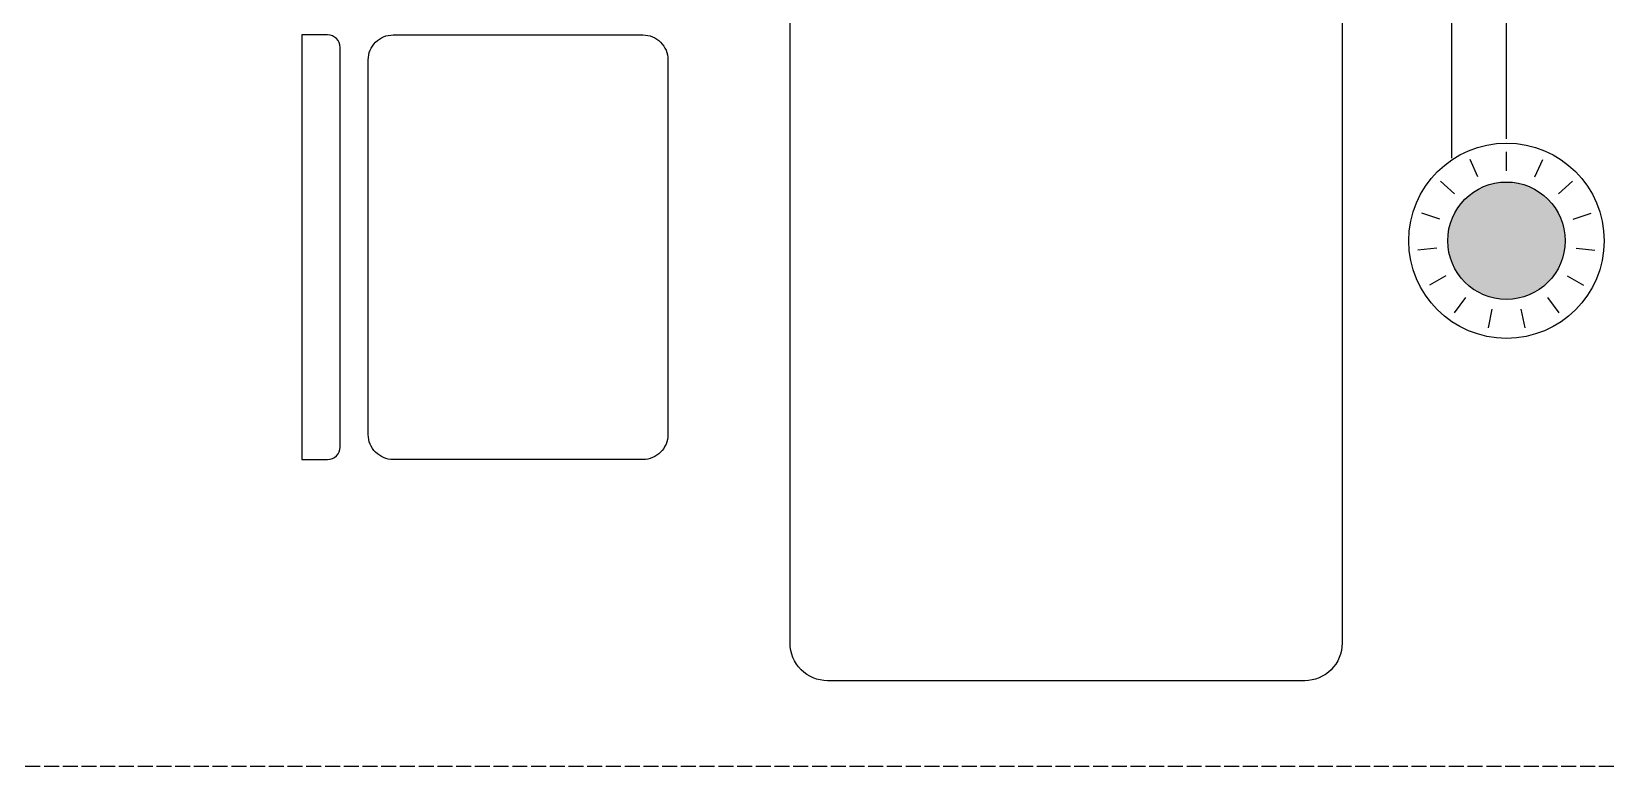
# Model space of a CAD drawing. Header units: millimetres. Extents: x -4896 to 62463, y -11301 to 6998.
# Drawn here: x 3140 to 4400, y 1503 to 2092 of the extents above; entities that cross this region are included whole.
import ezdxf

# ---------------------------------------------------------------- set-up
doc = ezdxf.new("R2010")
doc.units = ezdxf.units.MM
doc.linetypes.add('ACAD_ISO02W100', pattern=[15, 12, -3])
doc.layers.add('Рамка', color=250, linetype='Continuous')

# ---------------------------------------------------------------- blocks, each defined once
blk = doc.blocks.new('*U13')
at = {"layer": 'Рамка', "color": 1}
blk.add_lwpolyline([(0, -7.6), (0, 7.6)], dxfattribs=at)
blk = doc.blocks.new('*U14')
at = {"layer": 'Рамка', "color": 0, "linetype": 'ByBlock', "lineweight": -2, "transparency": 16777216}
blk.add_blockref('*U13', (4320.7, -108.4), dxfattribs=at)
for p, rotation in [((4294.8, -113.9), 23.99999999999999), ((4346.6, -113.9), 336), ((4273.4, -129.4), 48.00000000000002), ((4368, -129.4), 312), ((4260.2, -152.4), 72), ((4381.2, -152.4), 288.0000000000001), ((4257.4, -178.7), 96), ((4384, -178.7), 264), ((4265.6, -203.9), 120), ((4375.8, -203.9), 240), ((4283.3, -223.5), 144), ((4307.5, -234.3), 168.0000000000001), ((4333.9, -234.3), 192), ((4358.1, -223.5), 216)]:
    blk.add_blockref('*U13', p, dxfattribs=dict(at, rotation=rotation))
blk = doc.blocks.new('PD_C360i_24_DUO DALI')
at = {"layer": 'Рамка', "true_color": 0xf8991e}
h = blk.add_hatch(color=30, dxfattribs=at)
h.dxf.hatch_style = 1
h.paths.add_polyline_path([(47, 0, 1), (-47, 0, 1)])
at = {"layer": 'Рамка', "color": 30, "true_color": 0xf8991e}
for radius in [78.2, 47]:
    blk.add_circle((0, 0), radius, dxfattribs=at)
at = {"layer": 'Рамка', "color": 1}
blk.add_blockref('*U14', (-4320.7, 172), dxfattribs=at)

msp = doc.modelspace()

# ---------------------------------------------------------------- linework, layer by layer
at = {"layer": 'Рамка', "color": 5, "linetype": 'ACAD_ISO02W100'}
msp.add_lwpolyline([(774.8, 2814.2), (7811.6, 2814.2), (7811.6, 1503.3), (774.8, 1503.3)], close=True, dxfattribs=at)
at = {"layer": 'Рамка', "color": 241, "true_color": 0xf7abae}
msp.add_lwpolyline([(3747, 2713.4), (3747, 2742, -0.414214), (3777, 2772), (4159.1, 2772, -0.414214), (4189.1, 2742), (4189.1, 1602, -0.414214), (4159.1, 1572), (3777, 1572, -0.414214), (3747, 1602), (3747, 2122.8)], format="xyb", dxfattribs=at)
at = {"layer": 'Рамка', "color": 3}
msp.add_lwpolyline([(4277, 1990.4), (4277, 1990.4), (4277, 2300.9)], dxfattribs=at)
at = {"layer": 'Рамка', "color": 1}
msp.add_lwpolyline([(4320.7, 2005.8), (4320.7, 2102.4)], dxfattribs=at)
at = {"layer": 'Рамка', "color": 241, "true_color": 0xf7abae}
for points in [[(3376.7, 2089.1), (3356, 2089.1), (3356, 1749.1), (3376.7, 1749.1, 0.414214), (3386.7, 1759.1), (3386.7, 2079.1, 0.414214)], [(3649.2, 2069.1), (3649.2, 1769.1, -0.414214), (3629.2, 1749.1), (3429.2, 1749.1, -0.414214), (3409.2, 1769.1), (3409.2, 2069.1, -0.414214), (3429.2, 2089.1), (3629.2, 2089.1, -0.414214)]]:
    msp.add_lwpolyline(points, format="xyb", close=True, dxfattribs=at)

# ---------------------------------------------------------------- block references
at = {"layer": 'Рамка', "color": 1}
msp.add_blockref('PD_C360i_24_DUO DALI', (4320.7, 1924.3), dxfattribs=at)

doc.saveas('drawing.dxf')
